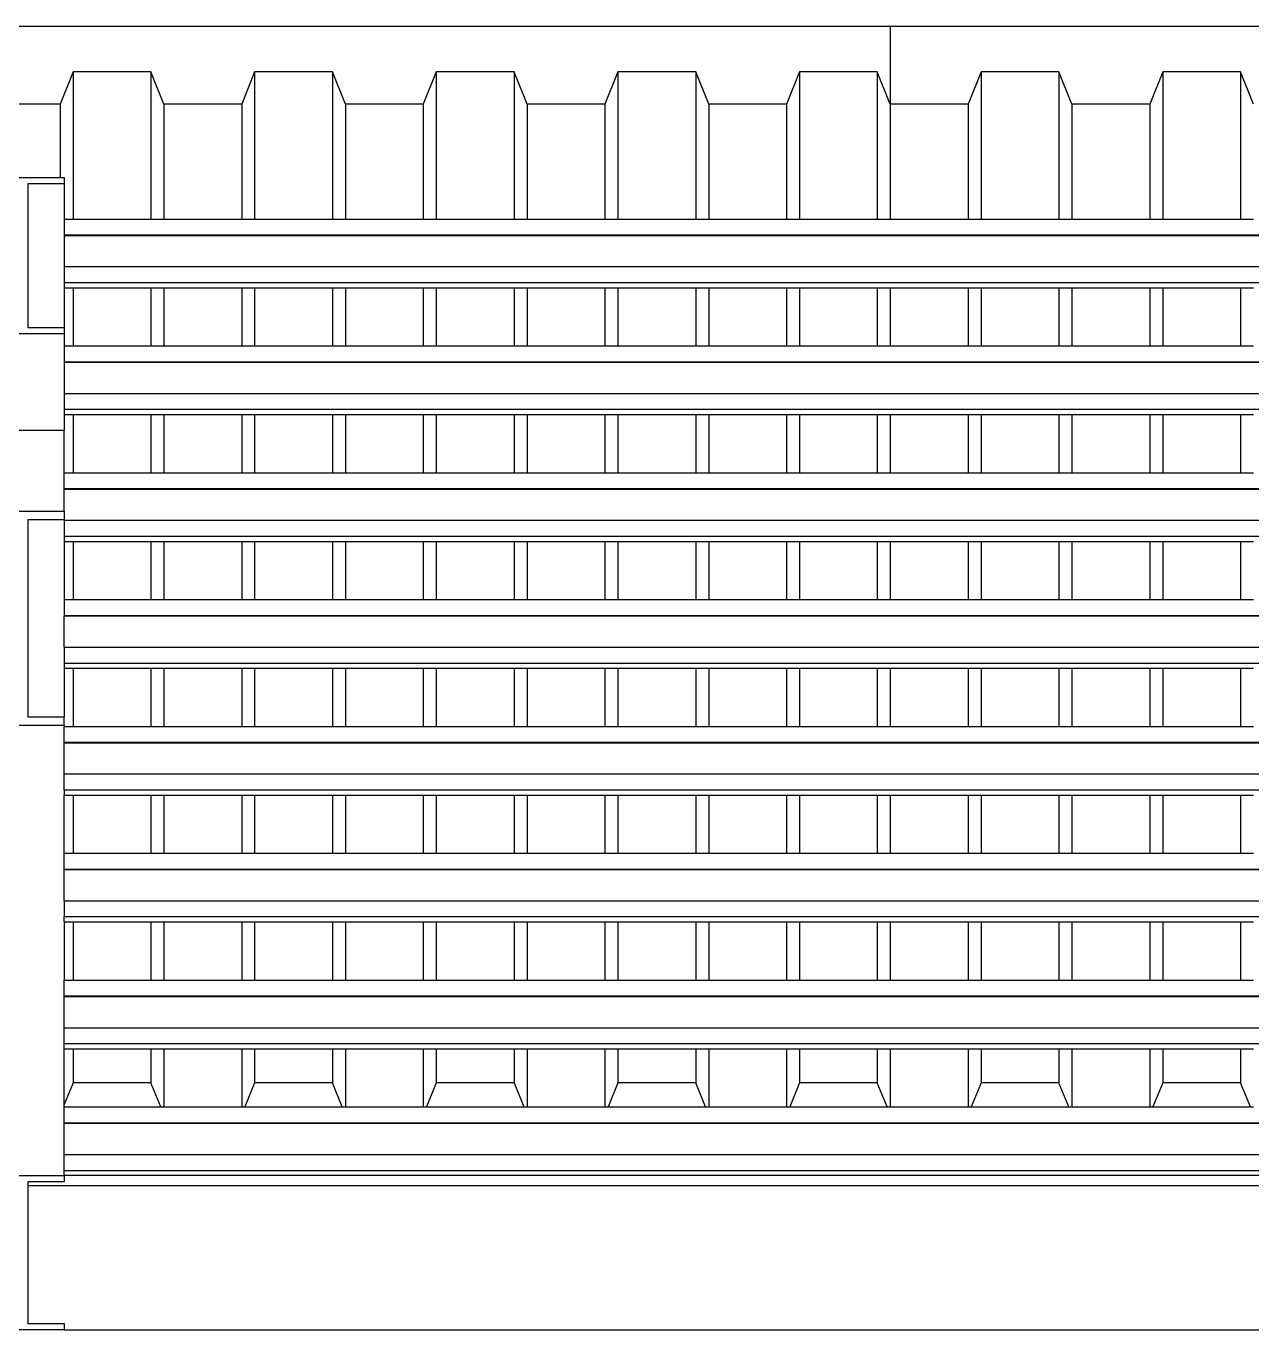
# Model space of a CAD drawing. Extents: x -35.6 to 35.6, y -12.2 to 13.4.
# Drawn here: x -11.235 to -9.328, y 10.833 to 12.861 of the extents above; entities that cross this region are included whole.
import ezdxf

# ---------------------------------------------------------------- set-up
doc = ezdxf.new("R2010")
doc.units = 0
doc.layers.get('0').update_dxf_attribs({"linetype": 'CONTINUOUS'})
doc.layers.add('SECTIONCUTEDGES', color=7, linetype='CONTINUOUS')

msp = doc.modelspace()

# ---------------------------------------------------------------- linework, layer by layer
for p, q in [((-11.1615, 12.7899), (-11.1615, 12.5607)), ((-11.0404, 12.7899), (-11.0404, 12.5607)), ((-10.8791, 12.7899), (-10.8791, 12.5607)), ((-10.758, 12.7899), (-10.758, 12.5607)), ((-10.5967, 12.7899), (-10.5967, 12.5607)), ((-10.4756, 12.7899), (-10.4756, 12.5607)), ((-10.3142, 12.7899), (-10.3142, 12.5607)), ((-10.1932, 12.7899), (-10.1932, 12.5607)), ((-10.0318, 12.7899), (-10.0318, 12.5607)), ((-9.9108, 12.7899), (-9.9108, 12.5607)), ((-9.7494, 12.7899), (-9.7494, 12.5607)), ((-9.6284, 12.7899), (-9.6284, 12.5607)), ((-9.467, 12.7899), (-9.467, 12.5607)), ((-9.346, 12.7899), (-9.346, 12.5607)), ((-11.1817, 12.7392), (-11.1817, 12.6254)), ((-11.0203, 12.7392), (-11.0203, 12.5607)), ((-10.8992, 12.7392), (-10.8992, 12.5607)), ((-10.7379, 12.7392), (-10.7379, 12.5607)), ((-10.6168, 12.7392), (-10.6168, 12.5607)), ((-10.4554, 12.7392), (-10.4554, 12.5607)), ((-10.3344, 12.7392), (-10.3344, 12.5607)), ((-10.173, 12.7392), (-10.173, 12.5607)), ((-10.052, 12.7392), (-10.052, 12.5607)), ((-9.8906, 12.7392), (-9.8906, 12.5607)), ((-9.7696, 12.7392), (-9.7696, 12.5607)), ((-9.6082, 12.7392), (-9.6082, 12.5607)), ((-9.4872, 12.7392), (-9.4872, 12.5607)), ((-11.1752, 12.6154), (-11.1752, 12.5607)), ((-11.1752, 12.5607), (-11.1615, 12.5607)), ((-11.1752, 12.5607), (-11.1752, 12.536)), ((-11.1615, 12.5607), (-11.0404, 12.5607)), ((-11.0404, 12.5607), (-11.0203, 12.5607)), ((-11.0203, 12.5607), (-10.8992, 12.5607)), ((-10.8992, 12.5607), (-10.8791, 12.5607)), ((-10.8791, 12.5607), (-10.758, 12.5607)), ((-10.758, 12.5607), (-10.7379, 12.5607)), ((-10.7379, 12.5607), (-10.6168, 12.5607)), ((-10.6168, 12.5607), (-10.5967, 12.5607)), ((-10.5967, 12.5607), (-10.4756, 12.5607)), ((-10.4756, 12.5607), (-10.4554, 12.5607)), ((-10.4554, 12.5607), (-10.3344, 12.5607)), ((-10.3344, 12.5607), (-10.3142, 12.5607)), ((-10.3142, 12.5607), (-10.1932, 12.5607)), ((-10.1932, 12.5607), (-10.173, 12.5607)), ((-10.173, 12.5607), (-10.052, 12.5607)), ((-10.052, 12.5607), (-10.0318, 12.5607)), ((-10.0318, 12.5607), (-9.9108, 12.5607)), ((-9.9108, 12.5607), (-9.8906, 12.5607)), ((-9.8906, 12.5607), (-9.7696, 12.5607)), ((-9.7696, 12.5607), (-9.7494, 12.5607)), ((-9.7494, 12.5607), (-9.6284, 12.5607)), ((-9.6284, 12.5607), (-9.6082, 12.5607)), ((-9.6082, 12.5607), (-9.4872, 12.5607)), ((-9.4872, 12.5607), (-9.467, 12.5607)), ((-9.467, 12.5607), (-9.346, 12.5607)), ((-9.346, 12.5607), (-9.3258, 12.5607)), ((-11.1752, 12.536), (-7.5452, 12.536)), ((-11.1752, 12.536), (-11.1752, 12.5352)), ((-11.1752, 12.5352), (-7.5452, 12.5352)), ((-11.1752, 12.5352), (-11.1752, 12.4867)), ((-11.1752, 12.4867), (-7.5452, 12.4867)), ((-11.1752, 12.4867), (-11.1752, 12.4621)), ((-11.1752, 12.4621), (-7.5452, 12.4621)), ((-11.1752, 12.4621), (-11.1752, 12.4538)), ((-11.1752, 12.4538), (-11.1752, 12.392)), ((-11.1752, 12.4538), (-11.1615, 12.4538)), ((-11.1615, 12.4538), (-11.1615, 12.3634)), ((-11.1615, 12.4538), (-11.0404, 12.4538)), ((-11.0404, 12.4538), (-11.0404, 12.3634)), ((-11.0404, 12.4538), (-11.0203, 12.4538)), ((-11.0203, 12.4538), (-11.0203, 12.3634)), ((-11.0203, 12.4538), (-10.8992, 12.4538)), ((-10.8992, 12.4538), (-10.8992, 12.3634)), ((-10.8992, 12.4538), (-10.8791, 12.4538)), ((-10.8791, 12.4538), (-10.8791, 12.3634)), ((-10.8791, 12.4538), (-10.758, 12.4538)), ((-10.758, 12.4538), (-10.758, 12.3634)), ((-10.758, 12.4538), (-10.7379, 12.4538)), ((-10.7379, 12.4538), (-10.7379, 12.3634)), ((-10.7379, 12.4538), (-10.6168, 12.4538)), ((-10.6168, 12.4538), (-10.6168, 12.3634)), ((-10.6168, 12.4538), (-10.5967, 12.4538)), ((-10.5967, 12.4538), (-10.5967, 12.3634)), ((-10.5967, 12.4538), (-10.4756, 12.4538)), ((-10.4756, 12.4538), (-10.4756, 12.3634)), ((-10.4756, 12.4538), (-10.4554, 12.4538)), ((-10.4554, 12.4538), (-10.4554, 12.3634)), ((-10.4554, 12.4538), (-10.3344, 12.4538)), ((-10.3344, 12.4538), (-10.3344, 12.3634)), ((-10.3344, 12.4538), (-10.3142, 12.4538)), ((-10.3142, 12.4538), (-10.3142, 12.3634)), ((-10.3142, 12.4538), (-10.1932, 12.4538)), ((-10.1932, 12.4538), (-10.1932, 12.3634)), ((-10.1932, 12.4538), (-10.173, 12.4538)), ((-10.173, 12.4538), (-10.173, 12.3634)), ((-10.173, 12.4538), (-10.052, 12.4538)), ((-10.052, 12.4538), (-10.052, 12.3634)), ((-10.052, 12.4538), (-10.0318, 12.4538)), ((-10.0318, 12.4538), (-10.0318, 12.3634)), ((-10.0318, 12.4538), (-9.9108, 12.4538)), ((-9.9108, 12.4538), (-9.9108, 12.3634)), ((-9.9108, 12.4538), (-9.8906, 12.4538)), ((-9.8906, 12.4538), (-9.8906, 12.3634)), ((-9.8906, 12.4538), (-9.7696, 12.4538)), ((-9.7696, 12.4538), (-9.7696, 12.3634)), ((-9.7696, 12.4538), (-9.7494, 12.4538)), ((-9.7494, 12.4538), (-9.7494, 12.3634)), ((-9.7494, 12.4538), (-9.6284, 12.4538)), ((-9.6284, 12.4538), (-9.6284, 12.3634)), ((-9.6284, 12.4538), (-9.6082, 12.4538)), ((-9.6082, 12.4538), (-9.6082, 12.3634)), ((-9.6082, 12.4538), (-9.4872, 12.4538)), ((-9.4872, 12.4538), (-9.4872, 12.3634)), ((-9.4872, 12.4538), (-9.467, 12.4538)), ((-9.467, 12.4538), (-9.467, 12.3634)), ((-9.467, 12.4538), (-9.346, 12.4538)), ((-9.346, 12.4538), (-9.346, 12.3634)), ((-9.346, 12.4538), (-9.3258, 12.4538)), ((-11.1752, 12.3821), (-11.1752, 12.3634)), ((-11.1752, 12.3634), (-11.1615, 12.3634)), ((-11.1752, 12.3634), (-11.1752, 12.3388)), ((-11.1615, 12.3634), (-11.0404, 12.3634)), ((-11.0404, 12.3634), (-11.0203, 12.3634)), ((-11.0203, 12.3634), (-10.8992, 12.3634)), ((-10.8992, 12.3634), (-10.8791, 12.3634)), ((-10.8791, 12.3634), (-10.758, 12.3634)), ((-10.758, 12.3634), (-10.7379, 12.3634)), ((-10.7379, 12.3634), (-10.6168, 12.3634)), ((-10.6168, 12.3634), (-10.5967, 12.3634)), ((-10.5967, 12.3634), (-10.4756, 12.3634)), ((-10.4756, 12.3634), (-10.4554, 12.3634)), ((-10.4554, 12.3634), (-10.3344, 12.3634)), ((-10.3344, 12.3634), (-10.3142, 12.3634)), ((-10.3142, 12.3634), (-10.1932, 12.3634)), ((-10.1932, 12.3634), (-10.173, 12.3634)), ((-10.173, 12.3634), (-10.052, 12.3634)), ((-10.052, 12.3634), (-10.0318, 12.3634)), ((-10.0318, 12.3634), (-9.9108, 12.3634)), ((-9.9108, 12.3634), (-9.8906, 12.3634)), ((-9.8906, 12.3634), (-9.7696, 12.3634)), ((-9.7696, 12.3634), (-9.7494, 12.3634)), ((-9.7494, 12.3634), (-9.6284, 12.3634)), ((-9.6284, 12.3634), (-9.6082, 12.3634)), ((-9.6082, 12.3634), (-9.4872, 12.3634)), ((-9.4872, 12.3634), (-9.467, 12.3634)), ((-9.467, 12.3634), (-9.346, 12.3634)), ((-9.346, 12.3634), (-9.3258, 12.3634)), ((-11.1752, 12.3388), (-7.5452, 12.3388)), ((-11.1752, 12.3388), (-11.1752, 12.3379)), ((-11.1752, 12.3379), (-7.5452, 12.3379)), ((-11.1752, 12.3379), (-11.1752, 12.2894)), ((-11.1752, 12.2894), (-7.5452, 12.2894)), ((-11.1752, 12.2894), (-11.1752, 12.2648)), ((-11.1752, 12.2648), (-7.5452, 12.2648)), ((-11.1752, 12.2648), (-11.1752, 12.2566)), ((-11.1752, 12.2566), (-11.1752, 12.2324)), ((-11.1752, 12.2566), (-11.1615, 12.2566)), ((-11.1615, 12.2566), (-11.1615, 12.1661)), ((-11.1615, 12.2566), (-11.0404, 12.2566)), ((-11.0404, 12.2566), (-11.0404, 12.1661)), ((-11.0404, 12.2566), (-11.0203, 12.2566)), ((-11.0203, 12.2566), (-11.0203, 12.1661)), ((-11.0203, 12.2566), (-10.8992, 12.2566)), ((-10.8992, 12.2566), (-10.8992, 12.1661)), ((-10.8992, 12.2566), (-10.8791, 12.2566)), ((-10.8791, 12.2566), (-10.8791, 12.1661)), ((-10.8791, 12.2566), (-10.758, 12.2566)), ((-10.758, 12.2566), (-10.758, 12.1661)), ((-10.758, 12.2566), (-10.7379, 12.2566)), ((-10.7379, 12.2566), (-10.7379, 12.1661)), ((-10.7379, 12.2566), (-10.6168, 12.2566)), ((-10.6168, 12.2566), (-10.6168, 12.1661)), ((-10.6168, 12.2566), (-10.5967, 12.2566)), ((-10.5967, 12.2566), (-10.5967, 12.1661)), ((-10.5967, 12.2566), (-10.4756, 12.2566)), ((-10.4756, 12.2566), (-10.4756, 12.1661)), ((-10.4756, 12.2566), (-10.4554, 12.2566)), ((-10.4554, 12.2566), (-10.4554, 12.1661)), ((-10.4554, 12.2566), (-10.3344, 12.2566)), ((-10.3344, 12.2566), (-10.3344, 12.1661)), ((-10.3344, 12.2566), (-10.3142, 12.2566)), ((-10.3142, 12.2566), (-10.3142, 12.1661)), ((-10.3142, 12.2566), (-10.1932, 12.2566)), ((-10.1932, 12.2566), (-10.1932, 12.1661)), ((-10.1932, 12.2566), (-10.173, 12.2566)), ((-10.173, 12.2566), (-10.173, 12.1661)), ((-10.173, 12.2566), (-10.052, 12.2566)), ((-10.052, 12.2566), (-10.052, 12.1661)), ((-10.052, 12.2566), (-10.0318, 12.2566)), ((-10.0318, 12.2566), (-10.0318, 12.1661)), ((-10.0318, 12.2566), (-9.9108, 12.2566)), ((-9.9108, 12.2566), (-9.9108, 12.1661)), ((-9.9108, 12.2566), (-9.8906, 12.2566)), ((-9.8906, 12.2566), (-9.8906, 12.1661)), ((-9.8906, 12.2566), (-9.7696, 12.2566)), ((-9.7696, 12.2566), (-9.7696, 12.1661)), ((-9.7696, 12.2566), (-9.7494, 12.2566)), ((-9.7494, 12.2566), (-9.7494, 12.1661)), ((-9.7494, 12.2566), (-9.6284, 12.2566)), ((-9.6284, 12.2566), (-9.6284, 12.1661)), ((-9.6284, 12.2566), (-9.6082, 12.2566)), ((-9.6082, 12.2566), (-9.6082, 12.1661)), ((-9.6082, 12.2566), (-9.4872, 12.2566)), ((-9.4872, 12.2566), (-9.4872, 12.1661)), ((-9.4872, 12.2566), (-9.467, 12.2566)), ((-9.467, 12.2566), (-9.467, 12.1661)), ((-9.467, 12.2566), (-9.346, 12.2566)), ((-9.346, 12.2566), (-9.346, 12.1661)), ((-9.346, 12.2566), (-9.3258, 12.2566)), ((-11.2952, 12.2324), (-11.1752, 12.2324)), ((-11.1752, 12.1661), (-11.1752, 12.2324)), ((-11.1752, 12.1661), (-11.1615, 12.1661)), ((-11.1752, 12.1415), (-11.1752, 12.1661)), ((-11.1615, 12.1661), (-11.0404, 12.1661)), ((-11.0404, 12.1661), (-11.0203, 12.1661)), ((-11.0203, 12.1661), (-10.8992, 12.1661)), ((-10.8992, 12.1661), (-10.8791, 12.1661)), ((-10.8791, 12.1661), (-10.758, 12.1661)), ((-10.758, 12.1661), (-10.7379, 12.1661)), ((-10.7379, 12.1661), (-10.6168, 12.1661)), ((-10.6168, 12.1661), (-10.5967, 12.1661)), ((-10.5967, 12.1661), (-10.4756, 12.1661)), ((-10.4756, 12.1661), (-10.4554, 12.1661)), ((-10.4554, 12.1661), (-10.3344, 12.1661)), ((-10.3344, 12.1661), (-10.3142, 12.1661)), ((-10.3142, 12.1661), (-10.1932, 12.1661)), ((-10.1932, 12.1661), (-10.173, 12.1661)), ((-10.173, 12.1661), (-10.052, 12.1661)), ((-10.052, 12.1661), (-10.0318, 12.1661)), ((-10.0318, 12.1661), (-9.9108, 12.1661)), ((-9.9108, 12.1661), (-9.8906, 12.1661)), ((-9.8906, 12.1661), (-9.7696, 12.1661)), ((-9.7696, 12.1661), (-9.7494, 12.1661)), ((-9.7494, 12.1661), (-9.6284, 12.1661)), ((-9.6284, 12.1661), (-9.6082, 12.1661)), ((-9.6082, 12.1661), (-9.4872, 12.1661)), ((-9.4872, 12.1661), (-9.467, 12.1661)), ((-9.467, 12.1661), (-9.346, 12.1661)), ((-9.346, 12.1661), (-9.3258, 12.1661)), ((-11.1752, 12.1415), (-7.5452, 12.1415)), ((-11.1752, 12.1407), (-11.1752, 12.1415)), ((-11.1752, 12.1407), (-7.5452, 12.1407)), ((-11.1752, 12.1064), (-11.1752, 12.1407)), ((-11.1752, 12.0928), (-11.1752, 12.0922)), ((-11.1752, 12.0922), (-7.5452, 12.0922)), ((-11.1752, 12.0922), (-11.1752, 12.0675)), ((-11.1752, 12.0675), (-7.5452, 12.0675)), ((-11.1752, 12.0675), (-11.1752, 12.0593)), ((-11.1752, 12.0593), (-11.1615, 12.0593)), ((-11.1752, 12.0593), (-11.1752, 11.9689)), ((-11.1615, 12.0593), (-11.1615, 11.9689)), ((-11.1615, 12.0593), (-11.0404, 12.0593)), ((-11.0404, 12.0593), (-11.0404, 11.9689)), ((-11.0404, 12.0593), (-11.0203, 12.0593)), ((-11.0203, 12.0593), (-11.0203, 11.9689)), ((-11.0203, 12.0593), (-10.8992, 12.0593)), ((-10.8992, 12.0593), (-10.8992, 11.9689)), ((-10.8992, 12.0593), (-10.8791, 12.0593)), ((-10.8791, 12.0593), (-10.8791, 11.9689)), ((-10.8791, 12.0593), (-10.758, 12.0593)), ((-10.758, 12.0593), (-10.758, 11.9689)), ((-10.758, 12.0593), (-10.7379, 12.0593)), ((-10.7379, 12.0593), (-10.7379, 11.9689)), ((-10.7379, 12.0593), (-10.6168, 12.0593)), ((-10.6168, 12.0593), (-10.6168, 11.9689)), ((-10.6168, 12.0593), (-10.5967, 12.0593)), ((-10.5967, 12.0593), (-10.5967, 11.9689)), ((-10.5967, 12.0593), (-10.4756, 12.0593)), ((-10.4756, 12.0593), (-10.4756, 11.9689)), ((-10.4756, 12.0593), (-10.4554, 12.0593)), ((-10.4554, 12.0593), (-10.4554, 11.9689)), ((-10.4554, 12.0593), (-10.3344, 12.0593)), ((-10.3344, 12.0593), (-10.3344, 11.9689)), ((-10.3344, 12.0593), (-10.3142, 12.0593)), ((-10.3142, 12.0593), (-10.3142, 11.9689)), ((-10.3142, 12.0593), (-10.1932, 12.0593)), ((-10.1932, 12.0593), (-10.1932, 11.9689)), ((-10.1932, 12.0593), (-10.173, 12.0593)), ((-10.173, 12.0593), (-10.173, 11.9689)), ((-10.173, 12.0593), (-10.052, 12.0593)), ((-10.052, 12.0593), (-10.052, 11.9689)), ((-10.052, 12.0593), (-10.0318, 12.0593)), ((-10.0318, 12.0593), (-10.0318, 11.9689)), ((-10.0318, 12.0593), (-9.9108, 12.0593)), ((-9.9108, 12.0593), (-9.9108, 11.9689)), ((-9.9108, 12.0593), (-9.8906, 12.0593)), ((-9.8906, 12.0593), (-9.8906, 11.9689)), ((-9.8906, 12.0593), (-9.7696, 12.0593)), ((-9.7696, 12.0593), (-9.7696, 11.9689)), ((-9.7696, 12.0593), (-9.7494, 12.0593)), ((-9.7494, 12.0593), (-9.7494, 11.9689)), ((-9.7494, 12.0593), (-9.6284, 12.0593)), ((-9.6284, 12.0593), (-9.6284, 11.9689)), ((-9.6284, 12.0593), (-9.6082, 12.0593)), ((-9.6082, 12.0593), (-9.6082, 11.9689)), ((-9.6082, 12.0593), (-9.4872, 12.0593)), ((-9.4872, 12.0593), (-9.4872, 11.9689)), ((-9.4872, 12.0593), (-9.467, 12.0593)), ((-9.467, 12.0593), (-9.467, 11.9689)), ((-9.467, 12.0593), (-9.346, 12.0593)), ((-9.346, 12.0593), (-9.346, 11.9689)), ((-9.346, 12.0593), (-9.3258, 12.0593)), ((-11.1752, 11.9689), (-11.1615, 11.9689)), ((-11.1752, 11.9689), (-11.1752, 11.9442)), ((-11.1615, 11.9689), (-11.0404, 11.9689)), ((-11.0404, 11.9689), (-11.0203, 11.9689)), ((-11.0203, 11.9689), (-10.8992, 11.9689)), ((-10.8992, 11.9689), (-10.8791, 11.9689)), ((-10.8791, 11.9689), (-10.758, 11.9689)), ((-10.758, 11.9689), (-10.7379, 11.9689)), ((-10.7379, 11.9689), (-10.6168, 11.9689)), ((-10.6168, 11.9689), (-10.5967, 11.9689)), ((-10.5967, 11.9689), (-10.4756, 11.9689)), ((-10.4756, 11.9689), (-10.4554, 11.9689)), ((-10.4554, 11.9689), (-10.3344, 11.9689)), ((-10.3344, 11.9689), (-10.3142, 11.9689)), ((-10.3142, 11.9689), (-10.1932, 11.9689)), ((-10.1932, 11.9689), (-10.173, 11.9689)), ((-10.173, 11.9689), (-10.052, 11.9689)), ((-10.052, 11.9689), (-10.0318, 11.9689)), ((-10.0318, 11.9689), (-9.9108, 11.9689)), ((-9.9108, 11.9689), (-9.8906, 11.9689)), ((-9.8906, 11.9689), (-9.7696, 11.9689)), ((-9.7696, 11.9689), (-9.7494, 11.9689)), ((-9.7494, 11.9689), (-9.6284, 11.9689)), ((-9.6284, 11.9689), (-9.6082, 11.9689)), ((-9.6082, 11.9689), (-9.4872, 11.9689)), ((-9.4872, 11.9689), (-9.467, 11.9689)), ((-9.467, 11.9689), (-9.346, 11.9689)), ((-9.346, 11.9689), (-9.3258, 11.9689)), ((-11.1752, 11.9442), (-7.5452, 11.9442)), ((-11.1752, 11.9442), (-11.1752, 11.9434)), ((-11.1752, 11.9434), (-7.5452, 11.9434)), ((-11.1752, 11.8949), (-11.1752, 11.9434)), ((-11.1752, 11.8949), (-7.5452, 11.8949)), ((-11.1752, 11.8949), (-11.1752, 11.8702)), ((-11.1752, 11.8702), (-7.5452, 11.8702)), ((-11.1752, 11.8702), (-11.1752, 11.862)), ((-11.1752, 11.862), (-11.1752, 11.7865)), ((-11.1752, 11.862), (-11.1615, 11.862)), ((-11.1615, 11.862), (-11.1615, 11.7716)), ((-11.1615, 11.862), (-11.0404, 11.862)), ((-11.0404, 11.862), (-11.0404, 11.7716)), ((-11.0404, 11.862), (-11.0203, 11.862)), ((-11.0203, 11.862), (-11.0203, 11.7716)), ((-11.0203, 11.862), (-10.8992, 11.862)), ((-10.8992, 11.862), (-10.8992, 11.7716)), ((-10.8992, 11.862), (-10.8791, 11.862)), ((-10.8791, 11.862), (-10.8791, 11.7716)), ((-10.8791, 11.862), (-10.758, 11.862)), ((-10.758, 11.862), (-10.758, 11.7716)), ((-10.758, 11.862), (-10.7379, 11.862)), ((-10.7379, 11.862), (-10.7379, 11.7716)), ((-10.7379, 11.862), (-10.6168, 11.862)), ((-10.6168, 11.862), (-10.6168, 11.7716)), ((-10.6168, 11.862), (-10.5967, 11.862)), ((-10.5967, 11.862), (-10.5967, 11.7716)), ((-10.5967, 11.862), (-10.4756, 11.862)), ((-10.4756, 11.862), (-10.4756, 11.7716)), ((-10.4756, 11.862), (-10.4554, 11.862)), ((-10.4554, 11.862), (-10.4554, 11.7716)), ((-10.4554, 11.862), (-10.3344, 11.862)), ((-10.3344, 11.862), (-10.3344, 11.7716)), ((-10.3344, 11.862), (-10.3142, 11.862)), ((-10.3142, 11.862), (-10.3142, 11.7716)), ((-10.3142, 11.862), (-10.1932, 11.862)), ((-10.1932, 11.862), (-10.1932, 11.7716)), ((-10.1932, 11.862), (-10.173, 11.862)), ((-10.173, 11.862), (-10.173, 11.7716)), ((-10.173, 11.862), (-10.052, 11.862)), ((-10.052, 11.862), (-10.052, 11.7716)), ((-10.052, 11.862), (-10.0318, 11.862)), ((-10.0318, 11.862), (-10.0318, 11.7716)), ((-10.0318, 11.862), (-9.9108, 11.862)), ((-9.9108, 11.862), (-9.9108, 11.7716)), ((-9.9108, 11.862), (-9.8906, 11.862)), ((-9.8906, 11.862), (-9.8906, 11.7716)), ((-9.8906, 11.862), (-9.7696, 11.862)), ((-9.7696, 11.862), (-9.7696, 11.7716)), ((-9.7696, 11.862), (-9.7494, 11.862)), ((-9.7494, 11.862), (-9.7494, 11.7716)), ((-9.7494, 11.862), (-9.6284, 11.862)), ((-9.6284, 11.862), (-9.6284, 11.7716)), ((-9.6284, 11.862), (-9.6082, 11.862)), ((-9.6082, 11.862), (-9.6082, 11.7716)), ((-9.6082, 11.862), (-9.4872, 11.862)), ((-9.4872, 11.862), (-9.4872, 11.7716)), ((-9.4872, 11.862), (-9.467, 11.862)), ((-9.467, 11.862), (-9.467, 11.7716)), ((-9.467, 11.862), (-9.346, 11.862)), ((-9.346, 11.862), (-9.346, 11.7716)), ((-9.346, 11.862), (-9.3258, 11.862)), ((-11.1752, 11.7729), (-11.1752, 11.7716)), ((-11.1752, 11.7716), (-11.1615, 11.7716)), ((-11.1752, 11.7469), (-11.1752, 11.7716)), ((-11.1615, 11.7716), (-11.0404, 11.7716)), ((-11.0404, 11.7716), (-11.0203, 11.7716)), ((-11.0203, 11.7716), (-10.8992, 11.7716)), ((-10.8992, 11.7716), (-10.8791, 11.7716)), ((-10.8791, 11.7716), (-10.758, 11.7716)), ((-10.758, 11.7716), (-10.7379, 11.7716)), ((-10.7379, 11.7716), (-10.6168, 11.7716)), ((-10.6168, 11.7716), (-10.5967, 11.7716)), ((-10.5967, 11.7716), (-10.4756, 11.7716)), ((-10.4756, 11.7716), (-10.4554, 11.7716)), ((-10.4554, 11.7716), (-10.3344, 11.7716)), ((-10.3344, 11.7716), (-10.3142, 11.7716)), ((-10.3142, 11.7716), (-10.1932, 11.7716)), ((-10.1932, 11.7716), (-10.173, 11.7716)), ((-10.173, 11.7716), (-10.052, 11.7716)), ((-10.052, 11.7716), (-10.0318, 11.7716)), ((-10.0318, 11.7716), (-9.9108, 11.7716)), ((-9.9108, 11.7716), (-9.8906, 11.7716)), ((-9.8906, 11.7716), (-9.7696, 11.7716)), ((-9.7696, 11.7716), (-9.7494, 11.7716)), ((-9.7494, 11.7716), (-9.6284, 11.7716)), ((-9.6284, 11.7716), (-9.6082, 11.7716)), ((-9.6082, 11.7716), (-9.4872, 11.7716)), ((-9.4872, 11.7716), (-9.467, 11.7716)), ((-9.467, 11.7716), (-9.346, 11.7716)), ((-9.346, 11.7716), (-9.3258, 11.7716)), ((-11.1752, 11.7469), (-7.5452, 11.7469)), ((-11.1752, 11.7461), (-11.1752, 11.7469)), ((-11.1752, 11.7461), (-7.5452, 11.7461)), ((-11.1752, 11.6976), (-11.1752, 11.7461)), ((-11.1752, 11.6976), (-7.5452, 11.6976)), ((-11.1752, 11.6729), (-11.1752, 11.6976)), ((-11.1752, 11.6729), (-7.5452, 11.6729)), ((-11.1752, 11.6729), (-11.1752, 11.6647)), ((-11.1752, 11.6647), (-11.1615, 11.6647)), ((-11.1752, 11.5743), (-11.1752, 11.6647)), ((-11.1615, 11.6647), (-11.1615, 11.5743)), ((-11.1615, 11.6647), (-11.0404, 11.6647)), ((-11.0404, 11.6647), (-11.0404, 11.5743)), ((-11.0404, 11.6647), (-11.0203, 11.6647)), ((-11.0203, 11.6647), (-11.0203, 11.5743)), ((-11.0203, 11.6647), (-10.8992, 11.6647)), ((-10.8992, 11.6647), (-10.8992, 11.5743)), ((-10.8992, 11.6647), (-10.8791, 11.6647)), ((-10.8791, 11.6647), (-10.8791, 11.5743)), ((-10.8791, 11.6647), (-10.758, 11.6647)), ((-10.758, 11.6647), (-10.758, 11.5743)), ((-10.758, 11.6647), (-10.7379, 11.6647)), ((-10.7379, 11.6647), (-10.7379, 11.5743)), ((-10.7379, 11.6647), (-10.6168, 11.6647)), ((-10.6168, 11.6647), (-10.6168, 11.5743)), ((-10.6168, 11.6647), (-10.5967, 11.6647)), ((-10.5967, 11.6647), (-10.5967, 11.5743)), ((-10.5967, 11.6647), (-10.4756, 11.6647)), ((-10.4756, 11.6647), (-10.4756, 11.5743)), ((-10.4756, 11.6647), (-10.4554, 11.6647)), ((-10.4554, 11.6647), (-10.4554, 11.5743)), ((-10.4554, 11.6647), (-10.3344, 11.6647)), ((-10.3344, 11.6647), (-10.3344, 11.5743)), ((-10.3344, 11.6647), (-10.3142, 11.6647)), ((-10.3142, 11.6647), (-10.3142, 11.5743)), ((-10.3142, 11.6647), (-10.1932, 11.6647)), ((-10.1932, 11.6647), (-10.1932, 11.5743)), ((-10.1932, 11.6647), (-10.173, 11.6647)), ((-10.173, 11.6647), (-10.173, 11.5743)), ((-10.173, 11.6647), (-10.052, 11.6647)), ((-10.052, 11.6647), (-10.052, 11.5743)), ((-10.052, 11.6647), (-10.0318, 11.6647)), ((-10.0318, 11.6647), (-10.0318, 11.5743)), ((-10.0318, 11.6647), (-9.9108, 11.6647)), ((-9.9108, 11.6647), (-9.9108, 11.5743)), ((-9.9108, 11.6647), (-9.8906, 11.6647)), ((-9.8906, 11.6647), (-9.8906, 11.5743)), ((-9.8906, 11.6647), (-9.7696, 11.6647)), ((-9.7696, 11.6647), (-9.7696, 11.5743)), ((-9.7696, 11.6647), (-9.7494, 11.6647)), ((-9.7494, 11.6647), (-9.7494, 11.5743)), ((-9.7494, 11.6647), (-9.6284, 11.6647)), ((-9.6284, 11.6647), (-9.6284, 11.5743)), ((-9.6284, 11.6647), (-9.6082, 11.6647)), ((-9.6082, 11.6647), (-9.6082, 11.5743)), ((-9.6082, 11.6647), (-9.4872, 11.6647)), ((-9.4872, 11.6647), (-9.4872, 11.5743)), ((-9.4872, 11.6647), (-9.467, 11.6647)), ((-9.467, 11.6647), (-9.467, 11.5743)), ((-9.467, 11.6647), (-9.346, 11.6647)), ((-9.346, 11.6647), (-9.346, 11.5743)), ((-9.346, 11.6647), (-9.3258, 11.6647)), ((-11.1752, 11.5743), (-11.1615, 11.5743)), ((-11.1752, 11.5496), (-11.1752, 11.5743)), ((-11.1615, 11.5743), (-11.0404, 11.5743)), ((-11.0404, 11.5743), (-11.0203, 11.5743)), ((-11.0203, 11.5743), (-10.8992, 11.5743)), ((-10.8992, 11.5743), (-10.8791, 11.5743)), ((-10.8791, 11.5743), (-10.758, 11.5743)), ((-10.758, 11.5743), (-10.7379, 11.5743)), ((-10.7379, 11.5743), (-10.6168, 11.5743)), ((-10.6168, 11.5743), (-10.5967, 11.5743)), ((-10.5967, 11.5743), (-10.4756, 11.5743)), ((-10.4756, 11.5743), (-10.4554, 11.5743)), ((-10.4554, 11.5743), (-10.3344, 11.5743)), ((-10.3344, 11.5743), (-10.3142, 11.5743)), ((-10.3142, 11.5743), (-10.1932, 11.5743)), ((-10.1932, 11.5743), (-10.173, 11.5743)), ((-10.173, 11.5743), (-10.052, 11.5743)), ((-10.052, 11.5743), (-10.0318, 11.5743)), ((-10.0318, 11.5743), (-9.9108, 11.5743)), ((-9.9108, 11.5743), (-9.8906, 11.5743)), ((-9.8906, 11.5743), (-9.7696, 11.5743)), ((-9.7696, 11.5743), (-9.7494, 11.5743)), ((-9.7494, 11.5743), (-9.6284, 11.5743)), ((-9.6284, 11.5743), (-9.6082, 11.5743)), ((-9.6082, 11.5743), (-9.4872, 11.5743)), ((-9.4872, 11.5743), (-9.467, 11.5743)), ((-9.467, 11.5743), (-9.346, 11.5743)), ((-9.346, 11.5743), (-9.3258, 11.5743)), ((-11.1752, 11.5496), (-7.5452, 11.5496)), ((-11.1752, 11.5488), (-11.1752, 11.5496)), ((-11.1752, 11.5488), (-7.5452, 11.5488)), ((-11.1752, 11.5003), (-11.1752, 11.5488)), ((-11.1752, 11.5003), (-7.5452, 11.5003)), ((-11.1752, 11.5003), (-11.1752, 11.4757)), ((-11.1752, 11.4757), (-7.5452, 11.4757)), ((-11.1752, 11.4674), (-11.1752, 11.4757)), ((-11.1752, 11.4674), (-11.1615, 11.4674)), ((-11.1752, 11.4674), (-11.1752, 11.377)), ((-11.1615, 11.4674), (-11.1615, 11.377)), ((-11.1615, 11.4674), (-11.0404, 11.4674)), ((-11.0404, 11.4674), (-11.0404, 11.377)), ((-11.0404, 11.4674), (-11.0203, 11.4674)), ((-11.0203, 11.4674), (-11.0203, 11.377)), ((-11.0203, 11.4674), (-10.8992, 11.4674)), ((-10.8992, 11.4674), (-10.8992, 11.377)), ((-10.8992, 11.4674), (-10.8791, 11.4674)), ((-10.8791, 11.4674), (-10.8791, 11.377)), ((-10.8791, 11.4674), (-10.758, 11.4674)), ((-10.758, 11.4674), (-10.758, 11.377)), ((-10.758, 11.4674), (-10.7379, 11.4674)), ((-10.7379, 11.4674), (-10.7379, 11.377)), ((-10.7379, 11.4674), (-10.6168, 11.4674)), ((-10.6168, 11.4674), (-10.6168, 11.377)), ((-10.6168, 11.4674), (-10.5967, 11.4674)), ((-10.5967, 11.4674), (-10.5967, 11.377)), ((-10.5967, 11.4674), (-10.4756, 11.4674)), ((-10.4756, 11.4674), (-10.4756, 11.377)), ((-10.4756, 11.4674), (-10.4554, 11.4674)), ((-10.4554, 11.4674), (-10.4554, 11.377)), ((-10.4554, 11.4674), (-10.3344, 11.4674)), ((-10.3344, 11.4674), (-10.3344, 11.377)), ((-10.3344, 11.4674), (-10.3142, 11.4674)), ((-10.3142, 11.4674), (-10.3142, 11.377)), ((-10.3142, 11.4674), (-10.1932, 11.4674)), ((-10.1932, 11.4674), (-10.1932, 11.377)), ((-10.1932, 11.4674), (-10.173, 11.4674)), ((-10.173, 11.4674), (-10.173, 11.377)), ((-10.173, 11.4674), (-10.052, 11.4674)), ((-10.052, 11.4674), (-10.052, 11.377)), ((-10.052, 11.4674), (-10.0318, 11.4674)), ((-10.0318, 11.4674), (-10.0318, 11.377)), ((-10.0318, 11.4674), (-9.9108, 11.4674)), ((-9.9108, 11.4674), (-9.9108, 11.377)), ((-9.9108, 11.4674), (-9.8906, 11.4674)), ((-9.8906, 11.4674), (-9.8906, 11.377)), ((-9.8906, 11.4674), (-9.7696, 11.4674)), ((-9.7696, 11.4674), (-9.7696, 11.377)), ((-9.7696, 11.4674), (-9.7494, 11.4674)), ((-9.7494, 11.4674), (-9.7494, 11.377)), ((-9.7494, 11.4674), (-9.6284, 11.4674)), ((-9.6284, 11.4674), (-9.6284, 11.377)), ((-9.6284, 11.4674), (-9.6082, 11.4674)), ((-9.6082, 11.4674), (-9.6082, 11.377)), ((-9.6082, 11.4674), (-9.4872, 11.4674)), ((-9.4872, 11.4674), (-9.4872, 11.377)), ((-9.4872, 11.4674), (-9.467, 11.4674)), ((-9.467, 11.4674), (-9.467, 11.377)), ((-9.467, 11.4674), (-9.346, 11.4674)), ((-9.346, 11.4674), (-9.346, 11.377)), ((-9.346, 11.4674), (-9.3258, 11.4674)), ((-11.1752, 11.377), (-11.1615, 11.377)), ((-11.1752, 11.3524), (-11.1752, 11.377)), ((-11.1615, 11.377), (-11.0404, 11.377)), ((-11.0404, 11.377), (-11.0203, 11.377)), ((-11.0203, 11.377), (-10.8992, 11.377)), ((-10.8992, 11.377), (-10.8791, 11.377)), ((-10.8791, 11.377), (-10.758, 11.377)), ((-10.758, 11.377), (-10.7379, 11.377)), ((-10.7379, 11.377), (-10.6168, 11.377)), ((-10.6168, 11.377), (-10.5967, 11.377)), ((-10.5967, 11.377), (-10.4756, 11.377)), ((-10.4756, 11.377), (-10.4554, 11.377)), ((-10.4554, 11.377), (-10.3344, 11.377)), ((-10.3344, 11.377), (-10.3142, 11.377)), ((-10.3142, 11.377), (-10.1932, 11.377)), ((-10.1932, 11.377), (-10.173, 11.377)), ((-10.173, 11.377), (-10.052, 11.377)), ((-10.052, 11.377), (-10.0318, 11.377)), ((-10.0318, 11.377), (-9.9108, 11.377)), ((-9.9108, 11.377), (-9.8906, 11.377)), ((-9.8906, 11.377), (-9.7696, 11.377)), ((-9.7696, 11.377), (-9.7494, 11.377)), ((-9.7494, 11.377), (-9.6284, 11.377)), ((-9.6284, 11.377), (-9.6082, 11.377)), ((-9.6082, 11.377), (-9.4872, 11.377)), ((-9.4872, 11.377), (-9.467, 11.377)), ((-9.467, 11.377), (-9.346, 11.377)), ((-9.346, 11.377), (-9.3258, 11.377)), ((-11.1752, 11.3524), (-7.5452, 11.3524)), ((-11.1752, 11.3515), (-11.1752, 11.3524)), ((-11.1752, 11.3515), (-7.5452, 11.3515)), ((-11.1752, 11.303), (-11.1752, 11.3515)), ((-11.1752, 11.303), (-7.5452, 11.303)), ((-11.1752, 11.2784), (-11.1752, 11.303)), ((-11.1752, 11.2784), (-7.5452, 11.2784)), ((-11.1752, 11.2702), (-11.1752, 11.2784)), ((-11.1752, 11.2702), (-11.1615, 11.2702)), ((-11.1752, 11.1836), (-11.1752, 11.2702)), ((-11.1615, 11.2702), (-11.1615, 11.217)), ((-11.1615, 11.2702), (-11.0404, 11.2702)), ((-11.0404, 11.2702), (-11.0404, 11.217)), ((-11.0404, 11.2702), (-11.0203, 11.2702)), ((-11.0203, 11.2702), (-11.0203, 11.1797)), ((-11.0203, 11.2702), (-10.8992, 11.2702)), ((-10.8992, 11.2702), (-10.8992, 11.1797)), ((-10.8992, 11.2702), (-10.8791, 11.2702)), ((-10.8791, 11.2702), (-10.8791, 11.217)), ((-10.8791, 11.2702), (-10.758, 11.2702)), ((-10.758, 11.2702), (-10.758, 11.217)), ((-10.758, 11.2702), (-10.7379, 11.2702)), ((-10.7379, 11.2702), (-10.7379, 11.1797)), ((-10.7379, 11.2702), (-10.6168, 11.2702)), ((-10.6168, 11.2702), (-10.6168, 11.1797)), ((-10.6168, 11.2702), (-10.5967, 11.2702)), ((-10.5967, 11.2702), (-10.5967, 11.217)), ((-10.5967, 11.2702), (-10.4756, 11.2702)), ((-10.4756, 11.2702), (-10.4756, 11.217)), ((-10.4756, 11.2702), (-10.4554, 11.2702)), ((-10.4554, 11.2702), (-10.4554, 11.1797)), ((-10.4554, 11.2702), (-10.3344, 11.2702)), ((-10.3344, 11.2702), (-10.3344, 11.1797)), ((-10.3344, 11.2702), (-10.3142, 11.2702)), ((-10.3142, 11.2702), (-10.3142, 11.217)), ((-10.3142, 11.2702), (-10.1932, 11.2702)), ((-10.1932, 11.2702), (-10.1932, 11.217)), ((-10.1932, 11.2702), (-10.173, 11.2702)), ((-10.173, 11.2702), (-10.173, 11.1797)), ((-10.173, 11.2702), (-10.052, 11.2702)), ((-10.052, 11.2702), (-10.052, 11.1797)), ((-10.052, 11.2702), (-10.0318, 11.2702)), ((-10.0318, 11.2702), (-10.0318, 11.217)), ((-10.0318, 11.2702), (-9.9108, 11.2702)), ((-9.9108, 11.2702), (-9.9108, 11.217)), ((-9.9108, 11.2702), (-9.8906, 11.2702)), ((-9.8906, 11.2702), (-9.8906, 11.1797)), ((-9.8906, 11.2702), (-9.7696, 11.2702)), ((-9.7696, 11.2702), (-9.7696, 11.1797)), ((-9.7696, 11.2702), (-9.7494, 11.2702)), ((-9.7494, 11.2702), (-9.7494, 11.217)), ((-9.7494, 11.2702), (-9.6284, 11.2702)), ((-9.6284, 11.2702), (-9.6284, 11.217)), ((-9.6284, 11.2702), (-9.6082, 11.2702)), ((-9.6082, 11.2702), (-9.6082, 11.1797)), ((-9.6082, 11.2702), (-9.4872, 11.2702)), ((-9.4872, 11.2702), (-9.4872, 11.1797)), ((-9.4872, 11.2702), (-9.467, 11.2702)), ((-9.467, 11.2702), (-9.467, 11.217)), ((-9.467, 11.2702), (-9.346, 11.2702)), ((-9.346, 11.2702), (-9.346, 11.217)), ((-9.346, 11.2702), (-9.3258, 11.2702)), ((-11.1615, 11.217), (-11.1752, 11.1836)), ((-11.0404, 11.217), (-11.1615, 11.217)), ((-11.0252, 11.1797), (-11.0404, 11.217)), ((-10.8791, 11.217), (-10.8943, 11.1797)), ((-10.758, 11.217), (-10.8791, 11.217)), ((-10.7428, 11.1797), (-10.758, 11.217)), ((-10.5967, 11.217), (-10.6119, 11.1797)), ((-10.4756, 11.217), (-10.5967, 11.217)), ((-10.4756, 11.217), (-10.4604, 11.1797)), ((-10.3142, 11.217), (-10.3295, 11.1797)), ((-10.1932, 11.217), (-10.3142, 11.217)), ((-10.178, 11.1797), (-10.1932, 11.217)), ((-10.0318, 11.217), (-10.0471, 11.1797)), ((-9.9108, 11.217), (-10.0318, 11.217)), ((-9.8955, 11.1797), (-9.9108, 11.217)), ((-9.7494, 11.217), (-9.7647, 11.1797)), ((-9.6284, 11.217), (-9.7494, 11.217)), ((-9.6131, 11.1797), (-9.6284, 11.217)), ((-9.467, 11.217), (-9.4822, 11.1797)), ((-9.346, 11.217), (-9.467, 11.217)), ((-9.3307, 11.1797), (-9.346, 11.217)), ((-11.1752, 11.1797), (-11.1752, 11.1836)), ((-11.1752, 11.1797), (-11.0252, 11.1797)), ((-11.1752, 11.1551), (-11.1752, 11.1797)), ((-11.0252, 11.1797), (-11.0203, 11.1797)), ((-11.0203, 11.1797), (-10.8992, 11.1797)), ((-10.8992, 11.1797), (-10.8943, 11.1797)), ((-10.8943, 11.1797), (-10.7428, 11.1797)), ((-10.7428, 11.1797), (-10.7379, 11.1797)), ((-10.7379, 11.1797), (-10.6168, 11.1797)), ((-10.6168, 11.1797), (-10.6119, 11.1797)), ((-10.6119, 11.1797), (-10.4604, 11.1797)), ((-10.4604, 11.1797), (-10.4554, 11.1797)), ((-10.4554, 11.1797), (-10.3344, 11.1797)), ((-10.3344, 11.1797), (-10.3295, 11.1797)), ((-10.3295, 11.1797), (-10.178, 11.1797)), ((-10.178, 11.1797), (-10.173, 11.1797)), ((-10.173, 11.1797), (-10.052, 11.1797)), ((-10.052, 11.1797), (-10.0471, 11.1797)), ((-10.0471, 11.1797), (-9.8955, 11.1797)), ((-9.8955, 11.1797), (-9.8906, 11.1797)), ((-9.8906, 11.1797), (-9.7696, 11.1797)), ((-9.7696, 11.1797), (-9.7647, 11.1797)), ((-9.7647, 11.1797), (-9.6131, 11.1797)), ((-9.6131, 11.1797), (-9.6082, 11.1797)), ((-9.6082, 11.1797), (-9.4872, 11.1797)), ((-9.4872, 11.1797), (-9.4822, 11.1797)), ((-9.4822, 11.1797), (-9.3307, 11.1797)), ((-9.3307, 11.1797), (-9.3258, 11.1797)), ((-11.1752, 11.1551), (-7.5452, 11.1551)), ((-11.1752, 11.1543), (-11.1752, 11.1551)), ((-11.1752, 11.1543), (-7.5452, 11.1543)), ((-11.1752, 11.1058), (-11.1752, 11.1543)), ((-11.1752, 11.1058), (-7.5452, 11.1058)), ((-11.1752, 11.0811), (-11.1752, 11.1058)), ((-11.1752, 11.0811), (-7.5452, 11.0811)), ((-11.1752, 11.0729), (-11.1752, 11.0811)), ((-7.5452, 11.0729), (-11.1752, 11.0729)), ((-7.4883, 11.0569), (-11.2321, 11.0569)), ((-11.1752, 10.8329), (-7.5452, 10.8329))]:
    msp.add_line(p, q)
at = {"layer": 'SECTIONCUTEDGES'}
for p, q in [((-12.9972, 12.8609), (-9.8906, 12.8609)), ((-9.8906, 12.8609), (-9.8906, 12.7392)), ((-9.8906, 12.8609), (-6.7841, 12.8609)), ((-11.1615, 12.7899), (-11.1817, 12.7392)), ((-11.0404, 12.7899), (-11.1615, 12.7899)), ((-11.0203, 12.7392), (-11.0404, 12.7899)), ((-10.8791, 12.7899), (-10.8992, 12.7392)), ((-10.758, 12.7899), (-10.8791, 12.7899)), ((-10.7379, 12.7392), (-10.758, 12.7899)), ((-10.5967, 12.7899), (-10.6168, 12.7392)), ((-10.4756, 12.7899), (-10.5967, 12.7899)), ((-10.4554, 12.7392), (-10.4756, 12.7899)), ((-10.3142, 12.7899), (-10.3344, 12.7392)), ((-10.1932, 12.7899), (-10.3142, 12.7899)), ((-10.173, 12.7392), (-10.1932, 12.7899)), ((-10.0318, 12.7899), (-10.052, 12.7392)), ((-9.9108, 12.7899), (-10.0318, 12.7899)), ((-9.8906, 12.7392), (-9.9108, 12.7899)), ((-9.7494, 12.7899), (-9.7696, 12.7392)), ((-9.6284, 12.7899), (-9.7494, 12.7899)), ((-9.6082, 12.7392), (-9.6284, 12.7899)), ((-9.467, 12.7899), (-9.4872, 12.7392)), ((-9.346, 12.7899), (-9.467, 12.7899)), ((-9.3258, 12.7392), (-9.346, 12.7899)), ((-11.1817, 12.7392), (-11.3027, 12.7392)), ((-10.8992, 12.7392), (-11.0203, 12.7392)), ((-10.6168, 12.7392), (-10.7379, 12.7392)), ((-10.3344, 12.7392), (-10.4554, 12.7392)), ((-10.052, 12.7392), (-10.173, 12.7392)), ((-9.7696, 12.7392), (-9.8906, 12.7392)), ((-9.4872, 12.7392), (-9.6082, 12.7392)), ((-11.2952, 12.6254), (-11.1817, 12.6254)), ((-11.1752, 12.6154), (-11.2321, 12.6154)), ((-11.2321, 12.6154), (-11.2321, 12.392)), ((-11.1817, 12.6254), (-11.1752, 12.6254)), ((-11.1752, 12.6254), (-11.1752, 12.6154)), ((-11.2321, 12.392), (-11.1752, 12.392)), ((-11.1752, 12.392), (-11.1752, 12.3821)), ((-11.1752, 12.3821), (-11.2952, 12.3821)), ((-11.2952, 12.1064), (-11.1752, 12.1064)), ((-11.1752, 12.0928), (-11.2321, 12.0928)), ((-11.2321, 12.0928), (-11.2321, 11.7865)), ((-11.1752, 12.1064), (-11.1752, 12.0928)), ((-11.2321, 11.7865), (-11.1752, 11.7865)), ((-11.1752, 11.7729), (-11.1752, 11.7865)), ((-11.1752, 11.7729), (-11.2952, 11.7729)), ((-11.2952, 11.0729), (-11.1752, 11.0729)), ((-11.1752, 11.0729), (-11.1752, 11.0631)), ((-11.1752, 11.0631), (-11.2321, 11.0631)), ((-11.2321, 11.0631), (-11.2321, 11.0569)), ((-11.2321, 11.0569), (-11.2321, 10.8427)), ((-11.1752, 10.8329), (-11.2952, 10.8329)), ((-11.2321, 10.8427), (-11.1752, 10.8427)), ((-11.1752, 10.8427), (-11.1752, 10.8329))]:
    msp.add_line(p, q, dxfattribs=at)

doc.saveas('drawing.dxf')
